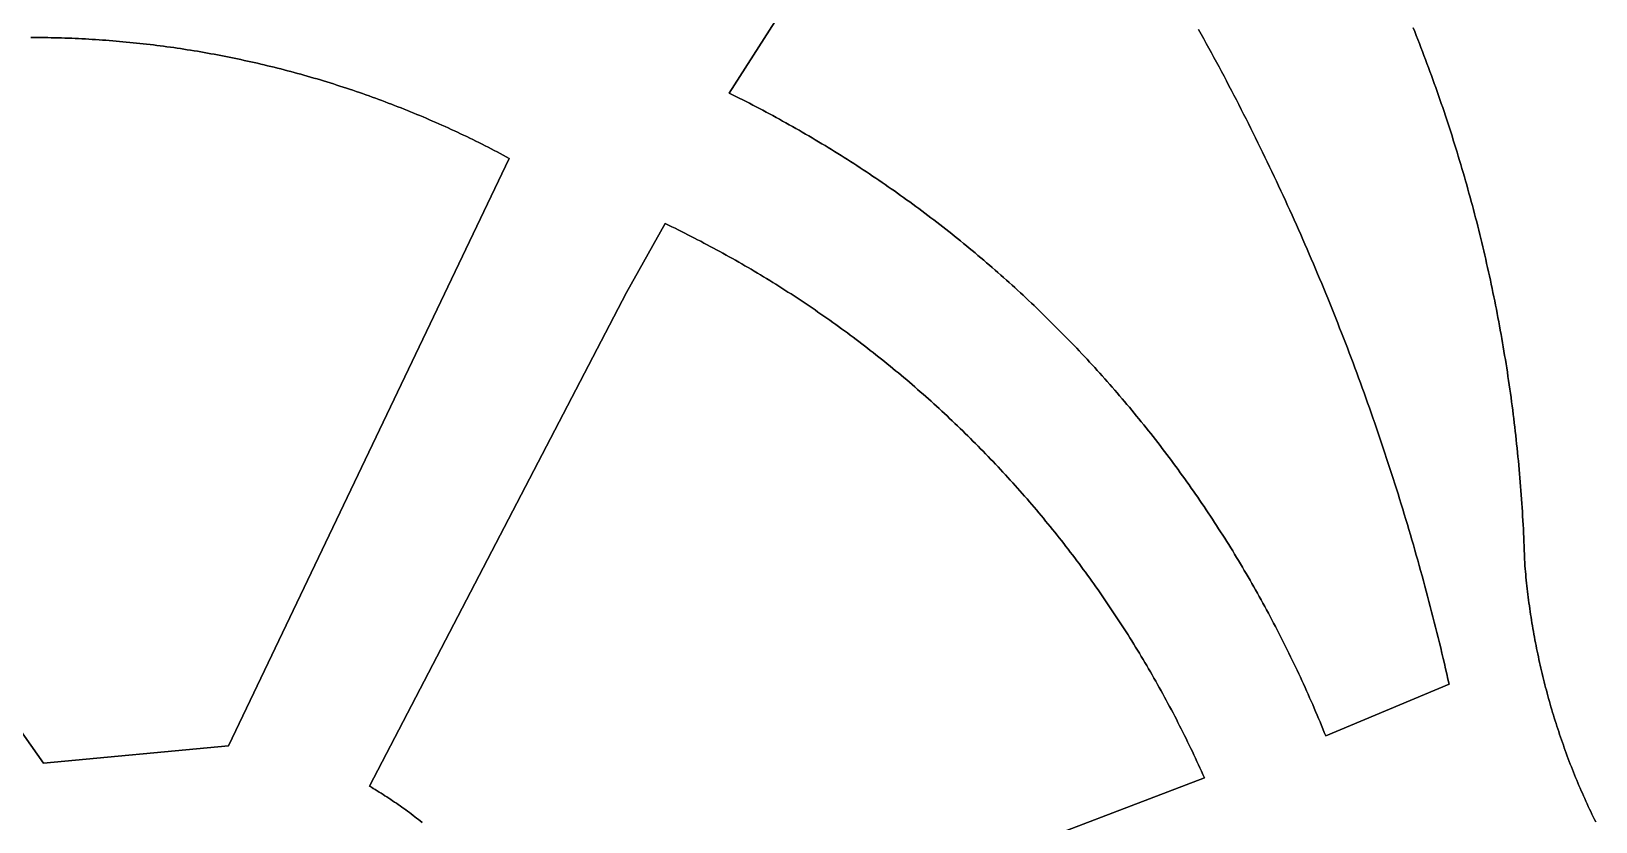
# Model space of a CAD drawing. Header units: millimetres. Extents: x 1811966 to 2218310, y 20519 to 471429.
# Drawn here: x 2000283 to 2054000, y 226304 to 253441 of the extents above; entities that cross this region are included whole.
import ezdxf

# ---------------------------------------------------------------- set-up
doc = ezdxf.new("R2010")
doc.units = ezdxf.units.MM
doc.layers.add('CLOSED_AREAS', color=7, linetype='Continuous')
doc.layers.add('REGION_HOLES', color=7, linetype='Continuous')

msp = doc.modelspace()

# ---------------------------------------------------------------- linework, layer by layer
at = {"layer": 'CLOSED_AREAS'}
for points in [[(2032846.612, 264752.995), (2024246.153, 251316.494), (2024362.23, 251259.34), (2024478.131, 251201.829), (2024593.854, 251143.962), (2024709.398, 251085.738), (2024824.763, 251027.159), (2024939.946, 250968.224), (2025054.947, 250908.935), (2025169.765, 250849.292), (2025284.399, 250789.295), (2025398.847, 250728.946), (2025513.109, 250668.244), (2025627.183, 250607.191), (2025741.069, 250545.786), (2025854.765, 250484.031), (2025968.27, 250421.926), (2026081.583, 250359.471), (2026194.703, 250296.668), (2026307.63, 250233.517), (2026420.361, 250170.017), (2026532.896, 250106.171), (2026645.234, 250041.979), (2026757.373, 249977.441), (2026869.314, 249912.557), (2026981.053, 249847.329), (2027092.592, 249781.757), (2027203.927, 249715.842), (2027315.06, 249649.584), (2027425.987, 249582.984), (2027536.709, 249516.043), (2027647.224, 249448.761), (2027757.531, 249381.138), (2027867.63, 249313.177), (2027977.518, 249244.876), (2028087.196, 249176.237), (2028196.661, 249107.261), (2028305.914, 249037.947), (2028414.952, 248968.298), (2028523.776, 248898.312), (2028632.383, 248827.992), (2028740.773, 248757.338), (2028848.945, 248686.35), (2028956.898, 248615.029), (2029064.631, 248543.376), (2029172.142, 248471.391), (2029279.431, 248399.076), (2029386.497, 248326.43), (2029493.338, 248253.455), (2029599.954, 248180.151), (2029706.344, 248106.519), (2029812.506, 248032.559), (2029918.44, 247958.273), (2030024.145, 247883.661), (2030129.619, 247808.723), (2030234.862, 247733.461), (2030339.873, 247657.875), (2030444.65, 247581.966), (2030549.193, 247505.734), (2030653.5, 247429.181), (2030757.572, 247352.307), (2030861.405, 247275.112), (2030965.001, 247197.598), (2031068.357, 247119.765), (2031171.473, 247041.615), (2031274.348, 246963.146), (2031376.981, 246884.362), (2031479.37, 246805.261), (2031581.515, 246725.846), (2031683.415, 246646.116), (2031785.069, 246566.072), (2031886.476, 246485.716), (2031987.635, 246405.048), (2032088.544, 246324.068), (2032189.204, 246242.778), (2032289.613, 246161.179), (2032389.77, 246079.27), (2032489.674, 245997.053), (2032589.325, 245914.529), (2032688.721, 245831.698), (2032787.861, 245748.561), (2032886.744, 245665.12), (2032985.37, 245581.374), (2033083.738, 245497.325), (2033181.846, 245412.973), (2033279.694, 245328.319), (2033377.28, 245243.364), (2033474.605, 245158.109), (2033571.666, 245072.554), (2033668.463, 244986.701), (2033764.996, 244900.55), (2033861.262, 244814.102), (2033957.262, 244727.358), (2034052.994, 244640.319), (2034148.457, 244552.985), (2034243.651, 244465.357), (2034338.574, 244377.437), (2034433.226, 244289.224), (2034527.606, 244200.72), (2034621.713, 244111.926), (2034715.546, 244022.843), (2034809.104, 243933.471), (2034902.386, 243843.811), (2034995.391, 243753.864), (2035088.119, 243663.631), (2035180.569, 243573.113), (2035272.739, 243482.31), (2035364.629, 243391.224), (2035456.238, 243299.855), (2035547.565, 243208.204), (2035638.609, 243116.273), (2035729.37, 243024.061), (2035819.846, 242931.57), (2035910.037, 242838.801), (2035999.941, 242745.755), (2036089.559, 242652.432), (2036178.888, 242558.833), (2036267.929, 242464.96), (2036356.68, 242370.813), (2036445.141, 242276.393), (2036533.31, 242181.7), (2036621.187, 242086.737), (2036708.772, 241991.503), (2036796.062, 241896), (2036883.058, 241800.228), (2036969.758, 241704.189), (2037056.162, 241607.883), (2037142.269, 241511.312), (2037228.078, 241414.476), (2037313.589, 241317.375), (2037398.799, 241220.012), (2037483.71, 241122.387), (2037568.319, 241024.501), (2037652.626, 240926.354), (2037736.631, 240827.948), (2037820.332, 240729.284), (2037903.728, 240630.362), (2037986.82, 240531.184), (2038069.605, 240431.751), (2038152.084, 240332.063), (2038234.255, 240232.121), (2038316.118, 240131.927), (2038397.672, 240031.481), (2038478.917, 239930.784), (2038559.85, 239829.837), (2038640.472, 239728.642), (2038720.782, 239627.198), (2038800.779, 239525.508), (2038880.463, 239423.572), (2038959.832, 239321.39), (2039038.886, 239218.965), (2039117.624, 239116.296), (2039196.045, 239013.386), (2039274.149, 238910.234), (2039351.934, 238806.843), (2039429.401, 238703.212), (2039506.548, 238599.343), (2039583.375, 238495.236), (2039659.881, 238390.894), (2039736.065, 238286.316), (2039811.926, 238181.505), (2039887.464, 238076.46), (2039962.679, 237971.182), (2040037.568, 237865.674), (2040112.132, 237759.935), (2040186.37, 237653.967), (2040260.281, 237547.771), (2040333.865, 237441.348), (2040407.12, 237334.699), (2040480.047, 237227.824), (2040552.644, 237120.725), (2040624.91, 237013.403), (2040696.846, 236905.859), (2040768.45, 236798.094), (2040839.722, 236690.109), (2040910.66, 236581.904), (2040981.265, 236473.482), (2041051.536, 236364.843), (2041121.472, 236255.987), (2041191.072, 236146.917), (2041260.335, 236037.633), (2041329.262, 235928.136), (2041397.851, 235818.427), (2041466.101, 235708.508), (2041534.013, 235598.378), (2041601.585, 235488.04), (2041668.817, 235377.494), (2041735.708, 235266.742), (2041802.257, 235155.784), (2041868.464, 235044.622), (2041934.329, 234933.256), (2041999.85, 234821.688), (2042065.027, 234709.919), (2042129.859, 234597.949), (2042194.346, 234485.78), (2042258.488, 234373.413), (2042322.283, 234260.849), (2042385.73, 234148.088), (2042448.83, 234035.133), (2042511.582, 233921.984), (2042573.985, 233808.643), (2042636.038, 233695.109), (2042697.742, 233581.385), (2042759.094, 233467.472), (2042820.096, 233353.369), (2042880.746, 233239.08), (2042941.043, 233124.604), (2043000.987, 233009.943), (2043060.578, 232895.098), (2043119.815, 232780.07), (2043178.697, 232664.86), (2043237.224, 232549.469), (2043295.395, 232433.898), (2043353.209, 232318.149), (2043410.667, 232202.222), (2043467.768, 232086.118), (2043524.51, 231969.84), (2043580.894, 231853.387), (2043636.919, 231736.76), (2043692.585, 231619.962), (2043747.89, 231502.993), (2043802.835, 231385.854), (2043857.419, 231268.546), (2043911.641, 231151.071), (2043965.5, 231033.429), (2044018.997, 230915.622), (2044072.131, 230797.651), (2044124.902, 230679.516), (2044177.308, 230561.22), (2044229.349, 230442.762), (2044281.025, 230324.145), (2044332.336, 230205.369), (2044383.28, 230086.436), (2044433.858, 229967.346), (2044484.068, 229848.101), (2044533.911, 229728.702), (2044583.386, 229609.15), (2044632.493, 229489.446), (2044681.23, 229369.592), (2044729.598, 229249.587), (2048967.693, 231020.967), (2048927.159, 231199.429), (2048886.238, 231377.803), (2048844.93, 231556.088), (2048803.236, 231734.283), (2048761.154, 231912.387), (2048718.686, 232090.399), (2048675.832, 232268.319), (2048632.591, 232446.145), (2048588.965, 232623.877), (2048544.953, 232801.514), (2048500.555, 232979.055), (2048455.772, 233156.499), (2048410.605, 233333.845), (2048365.052, 233511.093), (2048319.115, 233688.242), (2048272.793, 233865.29), (2048226.087, 234042.238), (2048178.997, 234219.084), (2048131.524, 234395.827), (2048083.666, 234572.467), (2048035.426, 234749.002), (2047986.802, 234925.432), (2047937.796, 235101.757), (2047888.407, 235277.974), (2047838.636, 235454.084), (2047788.482, 235630.085), (2047737.947, 235805.978), (2047687.03, 235981.76), (2047635.731, 236157.431), (2047584.051, 236332.99), (2047531.991, 236508.437), (2047479.549, 236683.77), (2047426.727, 236858.989), (2047373.525, 237034.093), (2047319.943, 237209.082), (2047265.982, 237383.953), (2047211.64, 237558.707), (2047156.92, 237733.342), (2047101.821, 237907.859), (2047046.343, 238082.255), (2046990.486, 238256.531), (2046934.252, 238430.684), (2046877.64, 238604.716), (2046820.649, 238778.624), (2046763.282, 238952.408), (2046705.538, 239126.067), (2046647.416, 239299.6), (2046588.919, 239473.007), (2046530.044, 239646.286), (2046470.794, 239819.437), (2046411.169, 239992.459), (2046351.167, 240165.352), (2046290.791, 240338.113), (2046230.04, 240510.744), (2046168.914, 240683.242), (2046107.414, 240855.606), (2046045.54, 241027.837), (2045983.292, 241199.933), (2045920.671, 241371.894), (2045857.677, 241543.719), (2045794.31, 241715.406), (2045730.571, 241886.955), (2045666.459, 242058.366), (2045601.975, 242229.636), (2045537.12, 242400.767), (2045471.893, 242571.756), (2045406.296, 242742.604), (2045340.327, 242913.309), (2045273.989, 243083.87), (2045207.28, 243254.286), (2045140.201, 243424.558), (2045072.753, 243594.683), (2045004.936, 243764.662), (2044936.751, 243934.493), (2044868.196, 244104.175), (2044799.274, 244273.709), (2044729.984, 244443.092), (2044660.326, 244612.325), (2044590.301, 244781.406), (2044519.909, 244950.334), (2044449.151, 245119.11), (2044378.026, 245287.731), (2044306.536, 245456.198), (2044234.68, 245624.509), (2044162.459, 245792.664), (2044089.873, 245960.661), (2044016.923, 246128.501), (2043943.608, 246296.182), (2043869.93, 246463.703), (2043795.888, 246631.064), (2043721.484, 246798.264), (2043646.716, 246965.302), (2043571.586, 247132.177), (2043496.094, 247298.889), (2043420.24, 247465.437), (2043344.025, 247631.819), (2043267.449, 247798.036), (2043190.513, 247964.086), (2043113.216, 248129.969), (2043035.559, 248295.684), (2042957.543, 248461.229), (2042879.168, 248626.605), (2042800.433, 248791.811), (2042721.341, 248956.845), (2042641.89, 249121.707), (2042562.082, 249286.396), (2042481.916, 249450.911), (2042401.394, 249615.252), (2042320.515, 249779.418), (2042239.28, 249943.408), (2042157.689, 250107.222), (2042075.742, 250270.858), (2041993.441, 250434.315), (2041910.785, 250597.594), (2041827.775, 250760.693), (2041744.411, 250923.611), (2041660.694, 251086.348), (2041576.623, 251248.902), (2041492.2, 251411.274), (2041407.425, 251573.462), (2041322.298, 251735.466), (2041236.819, 251897.285), (2041150.989, 252058.918), (2041064.809, 252220.364), (2040978.279, 252381.623), (2040891.398, 252542.693), (2040804.169, 252703.574), (2040716.59, 252864.266), (2040628.662, 253024.767), (2040540.387, 253185.078), (2040451.764, 253345.196), (2040362.793, 253505.121)], [(2053999.506, 226294.463), (2053956.074, 226383.071), (2053913.001, 226471.855), (2053870.288, 226560.813), (2053827.936, 226649.942), (2053785.944, 226739.242), (2053744.314, 226828.712), (2053703.047, 226918.349), (2053662.143, 227008.152), (2053621.602, 227098.121), (2053581.426, 227188.252), (2053541.615, 227278.546), (2053502.17, 227369), (2053463.091, 227459.613), (2053424.38, 227550.383), (2053386.036, 227641.309), (2053348.06, 227732.39), (2053310.453, 227823.623), (2053273.216, 227915.008), (2053236.349, 228006.543), (2053199.853, 228098.226), (2053163.728, 228190.057), (2053127.975, 228282.033), (2053092.594, 228374.152), (2053057.587, 228466.415), (2053022.953, 228558.818), (2052988.694, 228651.36), (2052954.809, 228744.041), (2052921.3, 228836.857), (2052888.167, 228929.809), (2052855.41, 229022.894), (2052823.03, 229116.111), (2052791.028, 229209.458), (2052759.404, 229302.934), (2052728.158, 229396.537), (2052697.292, 229490.266), (2052666.805, 229584.119), (2052636.698, 229678.094), (2052606.972, 229772.191), (2052577.627, 229866.407), (2052548.663, 229960.741), (2052520.082, 230055.192), (2052491.882, 230149.757), (2052464.066, 230244.436), (2052436.634, 230339.227), (2052409.585, 230434.128), (2052382.92, 230529.137), (2052356.64, 230624.254), (2052330.746, 230719.477), (2052305.237, 230814.803), (2052280.114, 230910.232), (2052255.377, 231005.761), (2052231.027, 231101.39), (2052207.065, 231197.117), (2052183.49, 231292.94), (2052160.303, 231388.858), (2052137.505, 231484.869), (2052115.095, 231580.971), (2052093.074, 231677.163), (2052071.443, 231773.443), (2052050.202, 231869.811), (2052029.351, 231966.263), (2052008.89, 232062.799), (2051988.821, 232159.417), (2051969.142, 232256.115), (2051949.855, 232352.893), (2051930.96, 232449.747), (2051912.457, 232546.677), (2051894.346, 232643.682), (2051876.629, 232740.758), (2051859.304, 232837.906), (2051842.373, 232935.123), (2051825.835, 233032.408), (2051809.691, 233129.759), (2051793.941, 233227.174), (2051778.586, 233324.653), (2051763.625, 233422.192), (2051749.059, 233519.792), (2051734.888, 233617.45), (2051721.113, 233715.164), (2051707.733, 233812.933), (2051694.749, 233910.755), (2051682.161, 234008.63), (2051669.969, 234106.554), (2051658.174, 234204.527), (2051646.775, 234302.547), (2051635.773, 234400.612), (2051625.168, 234498.721), (2051614.96, 234596.872), (2051605.15, 234695.063), (2051595.737, 234793.294), (2051586.721, 234891.562), (2051578.104, 234989.865), (2051569.884, 235088.203), (2051562.062, 235186.573), (2051557.554, 235332.786), (2051552.647, 235478.986), (2051547.341, 235625.172), (2051541.636, 235771.344), (2051535.532, 235917.499), (2051529.029, 236063.637), (2051522.127, 236209.757), (2051514.827, 236355.857), (2051507.127, 236501.937), (2051499.029, 236647.995), (2051490.532, 236794.031), (2051481.637, 236940.043), (2051472.343, 237086.03), (2051462.651, 237231.991), (2051452.56, 237377.925), (2051442.071, 237523.831), (2051431.184, 237669.708), (2051419.898, 237815.555), (2051408.215, 237961.37), (2051396.134, 238107.153), (2051383.654, 238252.902), (2051370.777, 238398.617), (2051357.503, 238544.296), (2051343.83, 238689.938), (2051329.761, 238835.543), (2051315.294, 238981.108), (2051300.429, 239126.634), (2051285.168, 239272.118), (2051269.509, 239417.56), (2051253.453, 239562.959), (2051237.001, 239708.313), (2051220.152, 239853.622), (2051202.906, 239998.885), (2051185.264, 240144.1), (2051167.226, 240289.266), (2051148.791, 240434.382), (2051129.961, 240579.448), (2051110.734, 240724.462), (2051091.112, 240869.422), (2051071.094, 241014.329), (2051050.681, 241159.18), (2051029.872, 241303.975), (2051008.668, 241448.713), (2050987.07, 241593.392), (2050965.076, 241738.012), (2050942.688, 241882.571), (2050919.905, 242027.069), (2050896.728, 242171.504), (2050873.157, 242315.875), (2050849.192, 242460.181), (2050824.833, 242604.421), (2050800.08, 242748.594), (2050774.934, 242892.699), (2050749.395, 243036.735), (2050723.462, 243180.701), (2050697.137, 243324.595), (2050670.419, 243468.417), (2050643.309, 243612.166), (2050615.806, 243755.84), (2050587.912, 243899.438), (2050559.625, 244042.96), (2050530.947, 244186.404), (2050501.877, 244329.769), (2050472.416, 244473.054), (2050442.565, 244616.259), (2050412.322, 244759.381), (2050381.689, 244902.42), (2050350.665, 245045.375), (2050319.252, 245188.245), (2050287.449, 245331.029), (2050255.256, 245473.725), (2050222.673, 245616.333), (2050189.702, 245758.851), (2050156.341, 245901.279), (2050122.592, 246043.615), (2050088.455, 246185.859), (2050053.929, 246328.009), (2050019.016, 246470.064), (2049983.715, 246612.023), (2049948.026, 246753.885), (2049911.951, 246895.65), (2049875.488, 247037.315), (2049838.64, 247178.881), (2049801.404, 247320.345), (2049763.783, 247461.707), (2049725.776, 247602.966), (2049687.384, 247744.121), (2049648.607, 247885.17), (2049609.444, 248026.113), (2049569.898, 248166.949), (2049529.967, 248307.676), (2049489.651, 248448.293), (2049448.953, 248588.8), (2049407.871, 248729.196), (2049366.405, 248869.478), (2049324.557, 249009.647), (2049282.327, 249149.702), (2049239.715, 249289.64), (2049196.72, 249429.462), (2049153.344, 249569.166), (2049109.587, 249708.75), (2049065.45, 249848.215), (2049020.931, 249987.559), (2048976.033, 250126.781), (2048930.754, 250265.88), (2048885.097, 250404.855), (2048839.06, 250543.704), (2048792.644, 250682.428), (2048745.849, 250821.024), (2048698.677, 250959.492), (2048651.127, 251097.83), (2048603.199, 251236.039), (2048554.894, 251374.116), (2048506.213, 251512.06), (2048457.155, 251649.872), (2048407.721, 251787.548), (2048357.912, 251925.09), (2048307.727, 252062.495), (2048257.168, 252199.762), (2048206.234, 252336.891), (2048154.926, 252473.88), (2048103.244, 252610.729), (2048051.189, 252747.436), (2047998.761, 252884.001), (2047945.96, 253020.422), (2047892.787, 253156.698), (2047839.242, 253292.829), (2047785.326, 253428.813), (2047731.04, 253564.65)], [(1986112.255, 249032.157), (2000707.054, 228316.038), (2007053.546, 228908.768), (2016696.295, 249078.762), (2016593.012, 249134.3), (2016489.542, 249189.488), (2016385.885, 249244.324), (2016282.042, 249298.807), (2016178.016, 249352.939), (2016073.806, 249406.717), (2015969.414, 249460.141), (2015864.842, 249513.21), (2015760.09, 249565.925), (2015655.16, 249618.283), (2015550.053, 249670.286), (2015444.77, 249721.931), (2015339.313, 249773.219), (2015233.682, 249824.149), (2015127.878, 249874.72), (2015021.904, 249924.932), (2014915.76, 249974.784), (2014809.448, 250024.276), (2014702.968, 250073.406), (2014596.322, 250122.175), (2014489.512, 250170.582), (2014382.537, 250218.626), (2014275.401, 250266.307), (2014168.103, 250313.624), (2014060.645, 250360.577), (2013953.029, 250407.165), (2013845.255, 250453.387), (2013737.324, 250499.244), (2013629.239, 250544.734), (2013521, 250589.857), (2013412.609, 250634.613), (2013304.066, 250679), (2013195.374, 250723.019), (2013086.533, 250766.669), (2012977.544, 250809.95), (2012868.409, 250852.86), (2012759.129, 250895.4), (2012649.705, 250937.569), (2012540.139, 250979.366), (2012430.432, 251020.791), (2012320.585, 251061.844), (2012210.599, 251102.524), (2012100.475, 251142.831), (2011990.216, 251182.763), (2011879.822, 251222.321), (2011769.294, 251261.505), (2011658.634, 251300.313), (2011547.843, 251338.746), (2011436.922, 251376.802), (2011325.872, 251414.482), (2011214.696, 251451.785), (2011103.393, 251488.71), (2010991.966, 251525.257), (2010880.415, 251561.427), (2010768.743, 251597.217), (2010656.949, 251632.628), (2010545.036, 251667.66), (2010433.005, 251702.312), (2010320.857, 251736.584), (2010208.593, 251770.475), (2010096.215, 251803.985), (2009983.724, 251837.113), (2009871.121, 251869.86), (2009758.407, 251902.224), (2009645.585, 251934.205), (2009532.655, 251965.804), (2009419.618, 251997.019), (2009306.475, 252027.851), (2009193.229, 252058.298), (2009079.88, 252088.361), (2008966.43, 252118.039), (2008852.88, 252147.333), (2008739.231, 252176.24), (2008625.484, 252204.762), (2008511.642, 252232.898), (2008397.705, 252260.648), (2008283.674, 252288.01), (2008169.551, 252314.986), (2008055.337, 252341.574), (2007941.033, 252367.775), (2007826.642, 252393.587), (2007712.163, 252419.011), (2007597.599, 252444.047), (2007482.95, 252468.694), (2007368.219, 252492.952), (2007253.406, 252516.82), (2007138.512, 252540.299), (2007023.54, 252563.387), (2006908.49, 252586.086), (2006793.363, 252608.394), (2006678.162, 252630.311), (2006562.887, 252651.837), (2006447.539, 252672.972), (2006332.12, 252693.715), (2006216.632, 252714.067), (2006101.075, 252734.026), (2005985.452, 252753.594), (2005869.762, 252772.769), (2005754.008, 252791.551), (2005638.191, 252809.941), (2005522.313, 252827.938), (2005406.373, 252845.541), (2005290.375, 252862.75), (2005174.319, 252879.567), (2005058.207, 252895.989), (2004942.04, 252912.017), (2004825.819, 252927.651), (2004709.545, 252942.89), (2004593.221, 252957.735), (2004476.847, 252972.185), (2004360.424, 252986.24), (2004243.955, 252999.9), (2004127.44, 253013.165), (2004010.88, 253026.034), (2003894.277, 253038.508), (2003777.633, 253050.586), (2003660.949, 253062.268), (2003544.225, 253073.555), (2003427.464, 253084.445), (2003310.667, 253094.939), (2003193.835, 253105.036), (2003076.969, 253114.737), (2002960.071, 253124.042), (2002843.142, 253132.95), (2002726.183, 253141.461), (2002609.196, 253149.575), (2002492.183, 253157.292), (2002375.143, 253164.612), (2002258.08, 253171.535), (2002140.994, 253178.061), (2002023.886, 253184.189), (2001906.759, 253189.92), (2001789.612, 253195.254), (2001672.448, 253200.19), (2001555.268, 253204.729), (2001438.074, 253208.869), (2001320.865, 253212.613), (2001203.645, 253215.958), (2001086.415, 253218.906), (2000969.174, 253221.456), (2000851.926, 253223.608), (2000734.672, 253225.362), (2000617.412, 253226.719), (2000500.148, 253227.678), (2000382.881, 253228.238), (2000265.614, 253228.401)], [(2018625.724, 219429.518), (2040563.044, 227810.165), (2040512.614, 227923.212), (2040461.82, 228036.096), (2040410.661, 228148.815), (2040359.138, 228261.368), (2040307.253, 228373.754), (2040255.004, 228485.972), (2040202.393, 228598.021), (2040149.421, 228709.9), (2040096.088, 228821.606), (2040042.394, 228933.14), (2039988.34, 229044.5), (2039933.927, 229155.684), (2039879.154, 229266.693), (2039824.024, 229377.524), (2039768.536, 229488.176), (2039712.691, 229598.648), (2039656.49, 229708.94), (2039599.932, 229819.049), (2039543.019, 229928.975), (2039485.752, 230038.717), (2039428.13, 230148.273), (2039370.155, 230257.643), (2039311.827, 230366.825), (2039253.146, 230475.817), (2039194.114, 230584.62), (2039134.731, 230693.232), (2039074.997, 230801.651), (2039014.914, 230909.876), (2038954.481, 231017.907), (2038893.7, 231125.743), (2038832.57, 231233.381), (2038771.093, 231340.821), (2038709.27, 231448.063), (2038647.101, 231555.104), (2038584.586, 231661.944), (2038521.726, 231768.581), (2038458.523, 231875.015), (2038394.976, 231981.244), (2038331.086, 232087.267), (2038266.854, 232193.083), (2038202.281, 232298.691), (2038137.367, 232404.091), (2038072.113, 232509.28), (2038006.519, 232614.257), (2037940.587, 232719.022), (2037874.317, 232823.574), (2037807.709, 232927.912), (2037740.765, 233032.033), (2037673.485, 233135.938), (2037605.869, 233239.625), (2037537.919, 233343.093), (2037469.636, 233446.341), (2037401.019, 233549.368), (2037332.07, 233652.173), (2037262.789, 233754.754), (2037193.177, 233857.112), (2037123.235, 233959.244), (2037052.963, 234061.149), (2036982.363, 234162.827), (2036911.434, 234264.277), (2036840.179, 234365.496), (2036768.597, 234466.486), (2036696.689, 234567.243), (2036624.456, 234667.768), (2036551.898, 234768.059), (2036479.018, 234868.115), (2036405.814, 234967.935), (2036332.288, 235067.518), (2036258.442, 235166.863), (2036184.274, 235265.969), (2036109.787, 235364.836), (2036034.981, 235463.461), (2035959.857, 235561.843), (2035884.416, 235659.983), (2035808.658, 235757.879), (2035732.584, 235855.529), (2035656.195, 235952.933), (2035579.492, 236050.09), (2035502.476, 236146.999), (2035425.147, 236243.659), (2035347.506, 236340.068), (2035269.554, 236436.226), (2035191.292, 236532.132), (2035112.721, 236627.784), (2035033.842, 236723.182), (2034954.654, 236818.325), (2034875.16, 236913.212), (2034795.359, 237007.841), (2034715.254, 237102.212), (2034634.844, 237196.324), (2034554.131, 237290.176), (2034473.114, 237383.767), (2034391.796, 237477.095), (2034310.177, 237570.161), (2034228.258, 237662.962), (2034146.04, 237755.498), (2034063.523, 237847.768), (2033980.708, 237939.772), (2033897.597, 238031.507), (2033814.19, 238122.973), (2033730.488, 238214.17), (2033646.492, 238305.095), (2033562.203, 238395.749), (2033477.621, 238486.131), (2033392.748, 238576.238), (2033307.584, 238666.071), (2033222.131, 238755.629), (2033136.389, 238844.91), (2033050.358, 238933.913), (2032964.041, 239022.639), (2032877.438, 239111.085), (2032790.55, 239199.251), (2032703.377, 239287.135), (2032615.921, 239374.738), (2032528.182, 239462.058), (2032440.162, 239549.094), (2032351.861, 239635.845), (2032263.281, 239722.311), (2032174.421, 239808.49), (2032085.284, 239894.382), (2031995.87, 239979.985), (2031906.18, 240065.299), (2031816.215, 240150.323), (2031725.975, 240235.056), (2031635.463, 240319.498), (2031544.678, 240403.646), (2031453.622, 240487.501), (2031362.295, 240571.061), (2031270.699, 240654.326), (2031178.835, 240737.294), (2031086.703, 240819.965), (2030994.305, 240902.339), (2030901.641, 240984.413), (2030808.713, 241066.188), (2030715.521, 241147.662), (2030622.066, 241228.835), (2030528.349, 241309.706), (2030434.372, 241390.273), (2030340.135, 241470.537), (2030245.64, 241550.496), (2030150.886, 241630.149), (2030055.876, 241709.496), (2029960.61, 241788.535), (2029865.09, 241867.267), (2029769.315, 241945.689), (2029673.288, 242023.802), (2029577.009, 242101.604), (2029480.479, 242179.095), (2029383.7, 242256.273), (2029286.671, 242333.139), (2029189.395, 242409.691), (2029091.873, 242485.928), (2028994.104, 242561.85), (2028896.091, 242637.456), (2028797.834, 242712.745), (2028699.334, 242787.716), (2028600.593, 242862.369), (2028501.612, 242936.702), (2028402.39, 243010.715), (2028302.93, 243084.407), (2028203.233, 243157.778), (2028103.299, 243230.827), (2028003.13, 243303.552), (2027902.727, 243375.953), (2027802.09, 243448.03), (2027701.221, 243519.781), (2027600.12, 243591.206), (2027498.79, 243662.305), (2027397.23, 243733.075), (2027295.443, 243803.517), (2027193.428, 243873.63), (2027091.187, 243943.414), (2026988.722, 244012.866), (2026886.033, 244081.988), (2026783.121, 244150.777), (2026679.988, 244219.234), (2026576.634, 244287.357), (2026473.06, 244355.146), (2026369.268, 244422.6), (2026265.259, 244489.719), (2026161.033, 244556.501), (2026056.593, 244622.946), (2025951.938, 244689.054), (2025847.071, 244754.823), (2025741.991, 244820.254), (2025636.701, 244885.344), (2025531.201, 244950.095), (2025425.492, 245014.504), (2025319.576, 245078.571), (2025213.454, 245142.296), (2025107.126, 245205.678), (2025000.595, 245268.716), (2024893.86, 245331.41), (2024786.923, 245393.758), (2024679.785, 245455.761), (2024572.448, 245517.418), (2024464.912, 245578.728), (2024357.179, 245639.69), (2024249.25, 245700.303), (2024141.125, 245760.568), (2024032.806, 245820.484), (2023924.294, 245880.049), (2023815.59, 245939.263), (2023706.696, 245998.126), (2023597.612, 246056.637), (2023488.34, 246114.795), (2023378.88, 246172.601), (2023269.235, 246230.052), (2023159.404, 246287.149), (2023049.39, 246343.891), (2022939.192, 246400.277), (2022828.814, 246456.307), (2022718.255, 246511.98), (2022607.516, 246567.296), (2022496.6, 246622.254), (2022385.507, 246676.854), (2022274.238, 246731.094), (2022162.794, 246784.975), (2022051.177, 246838.495), (2020718.471, 244473.422), (2011892.397, 227524.75), (2011959.87, 227484.816), (2012027.14, 227444.542), (2012094.207, 227403.93), (2012161.068, 227362.981), (2012227.722, 227321.695), (2012294.167, 227280.074), (2012360.401, 227238.118), (2012426.424, 227195.83), (2012492.232, 227153.209), (2012557.825, 227110.258), (2012623.201, 227066.977), (2012688.358, 227023.366), (2012753.294, 226979.429), (2012818.008, 226935.164), (2012882.499, 226890.574), (2012946.764, 226845.66), (2013010.802, 226800.422), (2013074.611, 226754.863), (2013138.19, 226708.983), (2013201.536, 226662.783), (2013264.65, 226616.264), (2013327.528, 226569.428), (2013390.169, 226522.276), (2013452.572, 226474.809), (2013514.736, 226427.028), (2013576.657, 226378.935), (2013638.336, 226330.53), (2013699.77, 226281.815)]]:
    msp.add_lwpolyline(points, dxfattribs=at)
at = {"layer": 'REGION_HOLES'}
for points in [[(2040362.793, 253505.121), (2040451.764, 253345.196), (2040540.387, 253185.078), (2040628.662, 253024.767), (2040716.59, 252864.266), (2040804.169, 252703.574), (2040891.398, 252542.693), (2040978.279, 252381.623), (2041064.809, 252220.364), (2041150.989, 252058.918), (2041236.819, 251897.285), (2041322.298, 251735.466), (2041407.425, 251573.462), (2041492.2, 251411.274), (2041576.623, 251248.902), (2041660.694, 251086.348), (2041744.411, 250923.611), (2041827.775, 250760.693), (2041910.785, 250597.594), (2041993.441, 250434.315), (2042075.742, 250270.858), (2042157.689, 250107.222), (2042239.28, 249943.408), (2042320.515, 249779.418), (2042401.394, 249615.252), (2042481.916, 249450.911), (2042562.082, 249286.396), (2042641.89, 249121.707), (2042721.341, 248956.845), (2042800.433, 248791.811), (2042879.168, 248626.605), (2042957.543, 248461.229), (2043035.559, 248295.684), (2043113.216, 248129.969), (2043190.513, 247964.086), (2043267.449, 247798.036), (2043344.025, 247631.819), (2043420.24, 247465.437), (2043496.094, 247298.889), (2043571.586, 247132.177), (2043646.716, 246965.302), (2043721.484, 246798.264), (2043795.888, 246631.064), (2043869.93, 246463.703), (2043943.608, 246296.182), (2044016.923, 246128.501), (2044089.873, 245960.661), (2044162.459, 245792.664), (2044234.68, 245624.509), (2044306.536, 245456.198), (2044378.026, 245287.731), (2044449.151, 245119.11), (2044519.909, 244950.334), (2044590.301, 244781.406), (2044660.326, 244612.325), (2044729.984, 244443.092), (2044799.274, 244273.709), (2044868.196, 244104.175), (2044936.751, 243934.493), (2045004.936, 243764.662), (2045072.753, 243594.683), (2045140.201, 243424.558), (2045207.28, 243254.286), (2045273.989, 243083.87), (2045340.327, 242913.309), (2045406.296, 242742.604), (2045471.893, 242571.756), (2045537.12, 242400.767), (2045601.975, 242229.636), (2045666.459, 242058.366), (2045730.571, 241886.955), (2045794.31, 241715.406), (2045857.677, 241543.719), (2045920.671, 241371.894), (2045983.292, 241199.933), (2046045.54, 241027.837), (2046107.414, 240855.606), (2046168.914, 240683.242), (2046230.04, 240510.744), (2046290.791, 240338.113), (2046351.167, 240165.352), (2046411.169, 239992.459), (2046470.794, 239819.437), (2046530.044, 239646.286), (2046588.919, 239473.007), (2046647.416, 239299.6), (2046705.538, 239126.067), (2046763.282, 238952.408), (2046820.649, 238778.624), (2046877.64, 238604.716), (2046934.252, 238430.684), (2046990.486, 238256.531), (2047046.343, 238082.255), (2047101.821, 237907.859), (2047156.92, 237733.342), (2047211.64, 237558.707), (2047265.982, 237383.953), (2047319.943, 237209.082), (2047373.525, 237034.093), (2047426.727, 236858.989), (2047479.549, 236683.77), (2047531.991, 236508.437), (2047584.051, 236332.99), (2047635.731, 236157.431), (2047687.03, 235981.76), (2047737.947, 235805.978), (2047788.482, 235630.085), (2047838.636, 235454.084), (2047888.407, 235277.974), (2047937.796, 235101.757), (2047986.802, 234925.432), (2048035.426, 234749.002), (2048083.666, 234572.467), (2048131.524, 234395.827), (2048178.997, 234219.084), (2048226.087, 234042.238), (2048272.793, 233865.29), (2048319.115, 233688.242), (2048365.052, 233511.093), (2048410.605, 233333.845), (2048455.772, 233156.499), (2048500.555, 232979.055), (2048544.953, 232801.514), (2048588.965, 232623.877), (2048632.591, 232446.145), (2048675.832, 232268.319), (2048718.686, 232090.399), (2048761.154, 231912.387), (2048803.236, 231734.283), (2048844.93, 231556.088), (2048886.238, 231377.803), (2048927.159, 231199.429), (2048967.693, 231020.967), (2044729.598, 229249.587), (2044681.23, 229369.592), (2044632.493, 229489.446), (2044583.386, 229609.15), (2044533.911, 229728.702), (2044484.068, 229848.101), (2044433.858, 229967.346), (2044383.28, 230086.436), (2044332.336, 230205.369), (2044281.025, 230324.145), (2044229.349, 230442.762), (2044177.308, 230561.22), (2044124.902, 230679.516), (2044072.131, 230797.651), (2044018.997, 230915.622), (2043965.5, 231033.429), (2043911.641, 231151.071), (2043857.419, 231268.546), (2043802.835, 231385.854), (2043747.89, 231502.993), (2043692.585, 231619.962), (2043636.919, 231736.76), (2043580.894, 231853.387), (2043524.51, 231969.84), (2043467.768, 232086.118), (2043410.667, 232202.222), (2043353.209, 232318.149), (2043295.395, 232433.898), (2043237.224, 232549.469), (2043178.697, 232664.86), (2043119.815, 232780.07), (2043060.578, 232895.098), (2043000.987, 233009.943), (2042941.043, 233124.604), (2042880.746, 233239.08), (2042820.096, 233353.369), (2042759.094, 233467.472), (2042697.742, 233581.385), (2042636.038, 233695.109), (2042573.985, 233808.643), (2042511.582, 233921.984), (2042448.83, 234035.133), (2042385.73, 234148.088), (2042322.283, 234260.849), (2042258.488, 234373.413), (2042194.346, 234485.78), (2042129.859, 234597.949), (2042065.027, 234709.919), (2041999.85, 234821.688), (2041934.329, 234933.256), (2041868.464, 235044.622), (2041802.257, 235155.784), (2041735.708, 235266.742), (2041668.817, 235377.494), (2041601.585, 235488.04), (2041534.013, 235598.378), (2041466.101, 235708.508), (2041397.851, 235818.427), (2041329.262, 235928.136), (2041260.335, 236037.633), (2041191.072, 236146.917), (2041121.472, 236255.987), (2041051.536, 236364.843), (2040981.265, 236473.482), (2040910.66, 236581.904), (2040839.722, 236690.109), (2040768.45, 236798.094), (2040696.846, 236905.859), (2040624.91, 237013.403), (2040552.644, 237120.725), (2040480.047, 237227.824), (2040407.12, 237334.699), (2040333.865, 237441.348), (2040260.281, 237547.771), (2040186.37, 237653.967), (2040112.132, 237759.935), (2040037.568, 237865.674), (2039962.679, 237971.182), (2039887.464, 238076.46), (2039811.926, 238181.505), (2039736.065, 238286.316), (2039659.881, 238390.894), (2039583.375, 238495.236), (2039506.548, 238599.343), (2039429.401, 238703.212), (2039351.934, 238806.843), (2039274.149, 238910.234), (2039196.045, 239013.386), (2039117.624, 239116.296), (2039038.886, 239218.965), (2038959.832, 239321.39), (2038880.463, 239423.572), (2038800.779, 239525.508), (2038720.782, 239627.198), (2038640.472, 239728.642), (2038559.85, 239829.837), (2038478.917, 239930.784), (2038397.672, 240031.481), (2038316.118, 240131.927), (2038234.255, 240232.121), (2038152.084, 240332.063), (2038069.605, 240431.751), (2037986.82, 240531.184), (2037903.728, 240630.362), (2037820.332, 240729.284), (2037736.631, 240827.948), (2037652.626, 240926.354), (2037568.319, 241024.501), (2037483.71, 241122.387), (2037398.799, 241220.012), (2037313.589, 241317.375), (2037228.078, 241414.476), (2037142.269, 241511.312), (2037056.162, 241607.883), (2036969.758, 241704.189), (2036883.058, 241800.228), (2036796.062, 241896), (2036708.772, 241991.503), (2036621.187, 242086.737), (2036533.31, 242181.7), (2036445.141, 242276.393), (2036356.68, 242370.813), (2036267.929, 242464.96), (2036178.888, 242558.833), (2036089.559, 242652.432), (2035999.941, 242745.755), (2035910.037, 242838.801), (2035819.846, 242931.57), (2035729.37, 243024.061), (2035638.609, 243116.273), (2035547.565, 243208.204), (2035456.238, 243299.855), (2035364.629, 243391.224), (2035272.739, 243482.31), (2035180.569, 243573.113), (2035088.119, 243663.631), (2034995.391, 243753.864), (2034902.386, 243843.811), (2034809.104, 243933.471), (2034715.546, 244022.843), (2034621.713, 244111.926), (2034527.606, 244200.72), (2034433.226, 244289.224), (2034338.574, 244377.437), (2034243.651, 244465.357), (2034148.457, 244552.985), (2034052.994, 244640.319), (2033957.262, 244727.358), (2033861.262, 244814.102), (2033764.996, 244900.55), (2033668.463, 244986.701), (2033571.666, 245072.554), (2033474.605, 245158.109), (2033377.28, 245243.364), (2033279.694, 245328.319), (2033181.846, 245412.973), (2033083.738, 245497.325), (2032985.37, 245581.374), (2032886.744, 245665.12), (2032787.861, 245748.561), (2032688.721, 245831.698), (2032589.325, 245914.529), (2032489.674, 245997.053), (2032389.77, 246079.27), (2032289.613, 246161.179), (2032189.204, 246242.778), (2032088.544, 246324.068), (2031987.635, 246405.048), (2031886.476, 246485.716), (2031785.069, 246566.072), (2031683.415, 246646.116), (2031581.515, 246725.846), (2031479.37, 246805.261), (2031376.981, 246884.362), (2031274.348, 246963.146), (2031171.473, 247041.615), (2031068.357, 247119.765), (2030965.001, 247197.598), (2030861.405, 247275.112), (2030757.572, 247352.307), (2030653.5, 247429.181), (2030549.193, 247505.734), (2030444.65, 247581.966), (2030339.873, 247657.875), (2030234.862, 247733.461), (2030129.619, 247808.723), (2030024.145, 247883.661), (2029918.44, 247958.273), (2029812.506, 248032.559), (2029706.344, 248106.519), (2029599.954, 248180.151), (2029493.338, 248253.455), (2029386.497, 248326.43), (2029279.431, 248399.076), (2029172.142, 248471.391), (2029064.631, 248543.376), (2028956.898, 248615.029), (2028848.945, 248686.35), (2028740.773, 248757.338), (2028632.383, 248827.992), (2028523.776, 248898.312), (2028414.952, 248968.298), (2028305.914, 249037.947), (2028196.661, 249107.261), (2028087.196, 249176.237), (2027977.518, 249244.876), (2027867.63, 249313.177), (2027757.531, 249381.138), (2027647.224, 249448.761), (2027536.709, 249516.043), (2027425.987, 249582.984), (2027315.06, 249649.584), (2027203.927, 249715.842), (2027092.592, 249781.757), (2026981.053, 249847.329), (2026869.314, 249912.557), (2026757.373, 249977.441), (2026645.234, 250041.979), (2026532.896, 250106.171), (2026420.361, 250170.017), (2026307.63, 250233.517), (2026194.703, 250296.668), (2026081.583, 250359.471), (2025968.27, 250421.926), (2025854.765, 250484.031), (2025741.069, 250545.786), (2025627.183, 250607.191), (2025513.109, 250668.244), (2025398.847, 250728.946), (2025284.399, 250789.295), (2025169.765, 250849.292), (2025054.947, 250908.935), (2024939.946, 250968.224), (2024824.763, 251027.159), (2024709.398, 251085.738), (2024593.854, 251143.962), (2024478.131, 251201.829), (2024362.23, 251259.34), (2024246.153, 251316.494), (2032846.612, 264752.995)], [(2047731.04, 253564.65), (2047785.326, 253428.813), (2047839.242, 253292.829), (2047892.787, 253156.698), (2047945.96, 253020.422), (2047998.761, 252884.001), (2048051.189, 252747.436), (2048103.244, 252610.729), (2048154.926, 252473.88), (2048206.234, 252336.891), (2048257.168, 252199.762), (2048307.727, 252062.495), (2048357.912, 251925.09), (2048407.721, 251787.548), (2048457.155, 251649.872), (2048506.213, 251512.06), (2048554.894, 251374.116), (2048603.199, 251236.039), (2048651.127, 251097.83), (2048698.677, 250959.492), (2048745.849, 250821.024), (2048792.644, 250682.428), (2048839.06, 250543.704), (2048885.097, 250404.855), (2048930.754, 250265.88), (2048976.033, 250126.781), (2049020.931, 249987.559), (2049065.45, 249848.215), (2049109.587, 249708.75), (2049153.344, 249569.166), (2049196.72, 249429.462), (2049239.715, 249289.64), (2049282.327, 249149.702), (2049324.557, 249009.647), (2049366.405, 248869.478), (2049407.871, 248729.196), (2049448.953, 248588.8), (2049489.651, 248448.293), (2049529.967, 248307.676), (2049569.898, 248166.949), (2049609.444, 248026.113), (2049648.607, 247885.17), (2049687.384, 247744.121), (2049725.776, 247602.966), (2049763.783, 247461.707), (2049801.404, 247320.345), (2049838.64, 247178.881), (2049875.488, 247037.315), (2049911.951, 246895.65), (2049948.026, 246753.885), (2049983.715, 246612.023), (2050019.016, 246470.064), (2050053.929, 246328.009), (2050088.455, 246185.859), (2050122.592, 246043.615), (2050156.341, 245901.279), (2050189.702, 245758.851), (2050222.673, 245616.333), (2050255.256, 245473.725), (2050287.449, 245331.029), (2050319.252, 245188.245), (2050350.665, 245045.375), (2050381.689, 244902.42), (2050412.322, 244759.381), (2050442.565, 244616.259), (2050472.416, 244473.054), (2050501.877, 244329.769), (2050530.947, 244186.404), (2050559.625, 244042.96), (2050587.912, 243899.438), (2050615.806, 243755.84), (2050643.309, 243612.166), (2050670.419, 243468.417), (2050697.137, 243324.595), (2050723.462, 243180.701), (2050749.395, 243036.735), (2050774.934, 242892.699), (2050800.08, 242748.594), (2050824.833, 242604.421), (2050849.192, 242460.181), (2050873.157, 242315.875), (2050896.728, 242171.504), (2050919.905, 242027.069), (2050942.688, 241882.571), (2050965.076, 241738.012), (2050987.07, 241593.392), (2051008.668, 241448.713), (2051029.872, 241303.975), (2051050.681, 241159.18), (2051071.094, 241014.329), (2051091.112, 240869.422), (2051110.734, 240724.462), (2051129.961, 240579.448), (2051148.791, 240434.382), (2051167.226, 240289.266), (2051185.264, 240144.1), (2051202.906, 239998.885), (2051220.152, 239853.622), (2051237.001, 239708.313), (2051253.453, 239562.959), (2051269.509, 239417.56), (2051285.168, 239272.118), (2051300.429, 239126.634), (2051315.294, 238981.108), (2051329.761, 238835.543), (2051343.83, 238689.938), (2051357.503, 238544.296), (2051370.777, 238398.617), (2051383.654, 238252.902), (2051396.134, 238107.153), (2051408.215, 237961.37), (2051419.898, 237815.555), (2051431.184, 237669.708), (2051442.071, 237523.831), (2051452.56, 237377.925), (2051462.651, 237231.991), (2051472.343, 237086.03), (2051481.637, 236940.043), (2051490.532, 236794.031), (2051499.029, 236647.995), (2051507.127, 236501.937), (2051514.827, 236355.857), (2051522.127, 236209.757), (2051529.029, 236063.637), (2051535.532, 235917.499), (2051541.636, 235771.344), (2051547.341, 235625.172), (2051552.647, 235478.986), (2051557.554, 235332.786), (2051562.062, 235186.573), (2051569.884, 235088.203), (2051578.104, 234989.865), (2051586.721, 234891.562), (2051595.737, 234793.294), (2051605.15, 234695.063), (2051614.96, 234596.872), (2051625.168, 234498.721), (2051635.773, 234400.612), (2051646.775, 234302.547), (2051658.174, 234204.527), (2051669.969, 234106.554), (2051682.161, 234008.63), (2051694.749, 233910.755), (2051707.733, 233812.933), (2051721.113, 233715.164), (2051734.888, 233617.45), (2051749.059, 233519.792), (2051763.625, 233422.192), (2051778.586, 233324.653), (2051793.941, 233227.174), (2051809.691, 233129.759), (2051825.835, 233032.408), (2051842.373, 232935.123), (2051859.304, 232837.906), (2051876.629, 232740.758), (2051894.346, 232643.682), (2051912.457, 232546.677), (2051930.96, 232449.747), (2051949.855, 232352.893), (2051969.142, 232256.115), (2051988.821, 232159.417), (2052008.89, 232062.799), (2052029.351, 231966.263), (2052050.202, 231869.811), (2052071.443, 231773.443), (2052093.074, 231677.163), (2052115.095, 231580.971), (2052137.505, 231484.869), (2052160.303, 231388.858), (2052183.49, 231292.94), (2052207.065, 231197.117), (2052231.027, 231101.39), (2052255.377, 231005.761), (2052280.114, 230910.232), (2052305.237, 230814.803), (2052330.746, 230719.477), (2052356.64, 230624.254), (2052382.92, 230529.137), (2052409.585, 230434.128), (2052436.634, 230339.227), (2052464.066, 230244.436), (2052491.882, 230149.757), (2052520.082, 230055.192), (2052548.663, 229960.741), (2052577.627, 229866.407), (2052606.972, 229772.191), (2052636.698, 229678.094), (2052666.805, 229584.119), (2052697.292, 229490.266), (2052728.158, 229396.537), (2052759.404, 229302.934), (2052791.028, 229209.458), (2052823.03, 229116.111), (2052855.41, 229022.894), (2052888.167, 228929.809), (2052921.3, 228836.857), (2052954.809, 228744.041), (2052988.694, 228651.36), (2053022.953, 228558.818), (2053057.587, 228466.415), (2053092.594, 228374.152), (2053127.975, 228282.033), (2053163.728, 228190.057), (2053199.853, 228098.226), (2053236.349, 228006.543), (2053273.216, 227915.008), (2053310.453, 227823.623), (2053348.06, 227732.39), (2053386.036, 227641.309), (2053424.38, 227550.383), (2053463.091, 227459.613), (2053502.17, 227369), (2053541.615, 227278.546), (2053581.426, 227188.252), (2053621.602, 227098.121), (2053662.143, 227008.152), (2053703.047, 226918.349), (2053744.314, 226828.712), (2053785.944, 226739.242), (2053827.936, 226649.942), (2053870.288, 226560.813), (2053913.001, 226471.855), (2053956.074, 226383.071), (2053999.506, 226294.463)], [(2000265.614, 253228.401), (2000382.881, 253228.238), (2000500.148, 253227.678), (2000617.412, 253226.719), (2000734.672, 253225.362), (2000851.926, 253223.608), (2000969.174, 253221.456), (2001086.415, 253218.906), (2001203.645, 253215.958), (2001320.865, 253212.613), (2001438.074, 253208.869), (2001555.268, 253204.729), (2001672.448, 253200.19), (2001789.612, 253195.254), (2001906.759, 253189.92), (2002023.886, 253184.189), (2002140.994, 253178.061), (2002258.08, 253171.535), (2002375.143, 253164.612), (2002492.183, 253157.292), (2002609.196, 253149.575), (2002726.183, 253141.461), (2002843.142, 253132.95), (2002960.071, 253124.042), (2003076.969, 253114.737), (2003193.835, 253105.036), (2003310.667, 253094.939), (2003427.464, 253084.445), (2003544.225, 253073.555), (2003660.949, 253062.268), (2003777.633, 253050.586), (2003894.277, 253038.508), (2004010.88, 253026.034), (2004127.44, 253013.165), (2004243.955, 252999.9), (2004360.424, 252986.24), (2004476.847, 252972.185), (2004593.221, 252957.735), (2004709.545, 252942.89), (2004825.819, 252927.651), (2004942.04, 252912.017), (2005058.207, 252895.989), (2005174.319, 252879.567), (2005290.375, 252862.75), (2005406.373, 252845.541), (2005522.313, 252827.938), (2005638.191, 252809.941), (2005754.008, 252791.551), (2005869.762, 252772.769), (2005985.452, 252753.594), (2006101.075, 252734.026), (2006216.632, 252714.067), (2006332.12, 252693.715), (2006447.539, 252672.972), (2006562.887, 252651.837), (2006678.162, 252630.311), (2006793.363, 252608.394), (2006908.49, 252586.086), (2007023.54, 252563.387), (2007138.512, 252540.299), (2007253.406, 252516.82), (2007368.219, 252492.952), (2007482.95, 252468.694), (2007597.599, 252444.047), (2007712.163, 252419.011), (2007826.642, 252393.587), (2007941.033, 252367.775), (2008055.337, 252341.574), (2008169.551, 252314.986), (2008283.674, 252288.01), (2008397.705, 252260.648), (2008511.642, 252232.898), (2008625.484, 252204.762), (2008739.231, 252176.24), (2008852.88, 252147.333), (2008966.43, 252118.039), (2009079.88, 252088.361), (2009193.229, 252058.298), (2009306.475, 252027.851), (2009419.618, 251997.019), (2009532.655, 251965.804), (2009645.585, 251934.205), (2009758.407, 251902.224), (2009871.121, 251869.86), (2009983.724, 251837.113), (2010096.215, 251803.985), (2010208.593, 251770.475), (2010320.857, 251736.584), (2010433.005, 251702.312), (2010545.036, 251667.66), (2010656.949, 251632.628), (2010768.743, 251597.217), (2010880.415, 251561.427), (2010991.966, 251525.257), (2011103.393, 251488.71), (2011214.696, 251451.785), (2011325.872, 251414.482), (2011436.922, 251376.802), (2011547.843, 251338.746), (2011658.634, 251300.313), (2011769.294, 251261.505), (2011879.822, 251222.321), (2011990.216, 251182.763), (2012100.475, 251142.831), (2012210.599, 251102.524), (2012320.585, 251061.844), (2012430.432, 251020.791), (2012540.139, 250979.366), (2012649.705, 250937.569), (2012759.129, 250895.4), (2012868.409, 250852.86), (2012977.544, 250809.95), (2013086.533, 250766.669), (2013195.374, 250723.019), (2013304.066, 250679), (2013412.609, 250634.613), (2013521, 250589.857), (2013629.239, 250544.734), (2013737.324, 250499.244), (2013845.255, 250453.387), (2013953.029, 250407.165), (2014060.645, 250360.577), (2014168.103, 250313.624), (2014275.401, 250266.307), (2014382.537, 250218.626), (2014489.512, 250170.582), (2014596.322, 250122.175), (2014702.968, 250073.406), (2014809.448, 250024.276), (2014915.76, 249974.784), (2015021.904, 249924.932), (2015127.878, 249874.72), (2015233.682, 249824.149), (2015339.313, 249773.219), (2015444.77, 249721.931), (2015550.053, 249670.286), (2015655.16, 249618.283), (2015760.09, 249565.925), (2015864.842, 249513.21), (2015969.414, 249460.141), (2016073.806, 249406.717), (2016178.016, 249352.939), (2016282.042, 249298.807), (2016385.885, 249244.324), (2016489.542, 249189.488), (2016593.012, 249134.3), (2016696.295, 249078.762), (2007053.546, 228908.768), (2000707.054, 228316.038), (1986112.255, 249032.157)], [(2013699.77, 226281.815), (2013638.336, 226330.53), (2013576.657, 226378.935), (2013514.736, 226427.028), (2013452.572, 226474.809), (2013390.169, 226522.276), (2013327.528, 226569.428), (2013264.65, 226616.264), (2013201.536, 226662.783), (2013138.19, 226708.983), (2013074.611, 226754.863), (2013010.802, 226800.422), (2012946.764, 226845.66), (2012882.499, 226890.574), (2012818.008, 226935.164), (2012753.294, 226979.429), (2012688.358, 227023.366), (2012623.201, 227066.977), (2012557.825, 227110.258), (2012492.232, 227153.209), (2012426.424, 227195.83), (2012360.401, 227238.118), (2012294.167, 227280.074), (2012227.722, 227321.695), (2012161.068, 227362.981), (2012094.207, 227403.93), (2012027.14, 227444.542), (2011959.87, 227484.816), (2011892.397, 227524.75), (2020718.471, 244473.422), (2022051.177, 246838.495), (2022162.794, 246784.975), (2022274.238, 246731.094), (2022385.507, 246676.854), (2022496.6, 246622.254), (2022607.516, 246567.296), (2022718.255, 246511.98), (2022828.814, 246456.307), (2022939.192, 246400.277), (2023049.39, 246343.891), (2023159.404, 246287.149), (2023269.235, 246230.052), (2023378.88, 246172.601), (2023488.34, 246114.795), (2023597.612, 246056.637), (2023706.696, 245998.126), (2023815.59, 245939.263), (2023924.294, 245880.049), (2024032.806, 245820.484), (2024141.125, 245760.568), (2024249.25, 245700.303), (2024357.179, 245639.69), (2024464.912, 245578.728), (2024572.448, 245517.418), (2024679.785, 245455.761), (2024786.923, 245393.758), (2024893.86, 245331.41), (2025000.595, 245268.716), (2025107.126, 245205.678), (2025213.454, 245142.296), (2025319.576, 245078.571), (2025425.492, 245014.504), (2025531.201, 244950.095), (2025636.701, 244885.344), (2025741.991, 244820.254), (2025847.071, 244754.823), (2025951.938, 244689.054), (2026056.593, 244622.946), (2026161.033, 244556.501), (2026265.259, 244489.719), (2026369.268, 244422.6), (2026473.06, 244355.146), (2026576.634, 244287.357), (2026679.988, 244219.234), (2026783.121, 244150.777), (2026886.033, 244081.988), (2026988.722, 244012.866), (2027091.187, 243943.414), (2027193.428, 243873.63), (2027295.443, 243803.517), (2027397.23, 243733.075), (2027498.79, 243662.305), (2027600.12, 243591.206), (2027701.221, 243519.781), (2027802.09, 243448.03), (2027902.727, 243375.953), (2028003.13, 243303.552), (2028103.299, 243230.827), (2028203.233, 243157.778), (2028302.93, 243084.407), (2028402.39, 243010.715), (2028501.612, 242936.702), (2028600.593, 242862.369), (2028699.334, 242787.716), (2028797.834, 242712.745), (2028896.091, 242637.456), (2028994.104, 242561.85), (2029091.873, 242485.928), (2029189.395, 242409.691), (2029286.671, 242333.139), (2029383.7, 242256.273), (2029480.479, 242179.095), (2029577.009, 242101.604), (2029673.288, 242023.802), (2029769.315, 241945.689), (2029865.09, 241867.267), (2029960.61, 241788.535), (2030055.876, 241709.496), (2030150.886, 241630.149), (2030245.64, 241550.496), (2030340.135, 241470.537), (2030434.372, 241390.273), (2030528.349, 241309.706), (2030622.066, 241228.835), (2030715.521, 241147.662), (2030808.713, 241066.188), (2030901.641, 240984.413), (2030994.305, 240902.339), (2031086.703, 240819.965), (2031178.835, 240737.294), (2031270.699, 240654.326), (2031362.295, 240571.061), (2031453.622, 240487.501), (2031544.678, 240403.646), (2031635.463, 240319.498), (2031725.975, 240235.056), (2031816.215, 240150.323), (2031906.18, 240065.299), (2031995.87, 239979.985), (2032085.284, 239894.382), (2032174.421, 239808.49), (2032263.281, 239722.311), (2032351.861, 239635.845), (2032440.162, 239549.094), (2032528.182, 239462.058), (2032615.921, 239374.738), (2032703.377, 239287.135), (2032790.55, 239199.251), (2032877.438, 239111.085), (2032964.041, 239022.639), (2033050.358, 238933.913), (2033136.389, 238844.91), (2033222.131, 238755.629), (2033307.584, 238666.071), (2033392.748, 238576.238), (2033477.621, 238486.131), (2033562.203, 238395.749), (2033646.492, 238305.095), (2033730.488, 238214.17), (2033814.19, 238122.973), (2033897.597, 238031.507), (2033980.708, 237939.772), (2034063.523, 237847.768), (2034146.04, 237755.498), (2034228.258, 237662.962), (2034310.177, 237570.161), (2034391.796, 237477.095), (2034473.114, 237383.767), (2034554.131, 237290.176), (2034634.844, 237196.324), (2034715.254, 237102.212), (2034795.359, 237007.841), (2034875.16, 236913.212), (2034954.654, 236818.325), (2035033.842, 236723.182), (2035112.721, 236627.784), (2035191.292, 236532.132), (2035269.554, 236436.226), (2035347.506, 236340.068), (2035425.147, 236243.659), (2035502.476, 236146.999), (2035579.492, 236050.09), (2035656.195, 235952.933), (2035732.584, 235855.529), (2035808.658, 235757.879), (2035884.416, 235659.983), (2035959.857, 235561.843), (2036034.981, 235463.461), (2036109.787, 235364.836), (2036184.274, 235265.969), (2036258.442, 235166.863), (2036332.288, 235067.518), (2036405.814, 234967.935), (2036479.018, 234868.115), (2036551.898, 234768.059), (2036624.456, 234667.768), (2036696.689, 234567.243), (2036768.597, 234466.486), (2036840.179, 234365.496), (2036911.434, 234264.277), (2036982.363, 234162.827), (2037052.963, 234061.149), (2037123.235, 233959.244), (2037193.177, 233857.112), (2037262.789, 233754.754), (2037332.07, 233652.173), (2037401.019, 233549.368), (2037469.636, 233446.341), (2037537.919, 233343.093), (2037605.869, 233239.625), (2037673.485, 233135.938), (2037740.765, 233032.033), (2037807.709, 232927.912), (2037874.317, 232823.574), (2037940.587, 232719.022), (2038006.519, 232614.257), (2038072.113, 232509.28), (2038137.367, 232404.091), (2038202.281, 232298.691), (2038266.854, 232193.083), (2038331.086, 232087.267), (2038394.976, 231981.244), (2038458.523, 231875.015), (2038521.726, 231768.581), (2038584.586, 231661.944), (2038647.101, 231555.104), (2038709.27, 231448.063), (2038771.093, 231340.821), (2038832.57, 231233.381), (2038893.7, 231125.743), (2038954.481, 231017.907), (2039014.914, 230909.876), (2039074.997, 230801.651), (2039134.731, 230693.232), (2039194.114, 230584.62), (2039253.146, 230475.817), (2039311.827, 230366.825), (2039370.155, 230257.643), (2039428.13, 230148.273), (2039485.752, 230038.717), (2039543.019, 229928.975), (2039599.932, 229819.049), (2039656.49, 229708.94), (2039712.691, 229598.648), (2039768.536, 229488.176), (2039824.024, 229377.524), (2039879.154, 229266.693), (2039933.927, 229155.684), (2039988.34, 229044.5), (2040042.394, 228933.14), (2040096.088, 228821.606), (2040149.421, 228709.9), (2040202.393, 228598.021), (2040255.004, 228485.972), (2040307.253, 228373.754), (2040359.138, 228261.368), (2040410.661, 228148.815), (2040461.82, 228036.096), (2040512.614, 227923.212), (2040563.044, 227810.165), (2018625.724, 219429.518)]]:
    msp.add_lwpolyline(points, dxfattribs=at)

doc.saveas('drawing.dxf')
